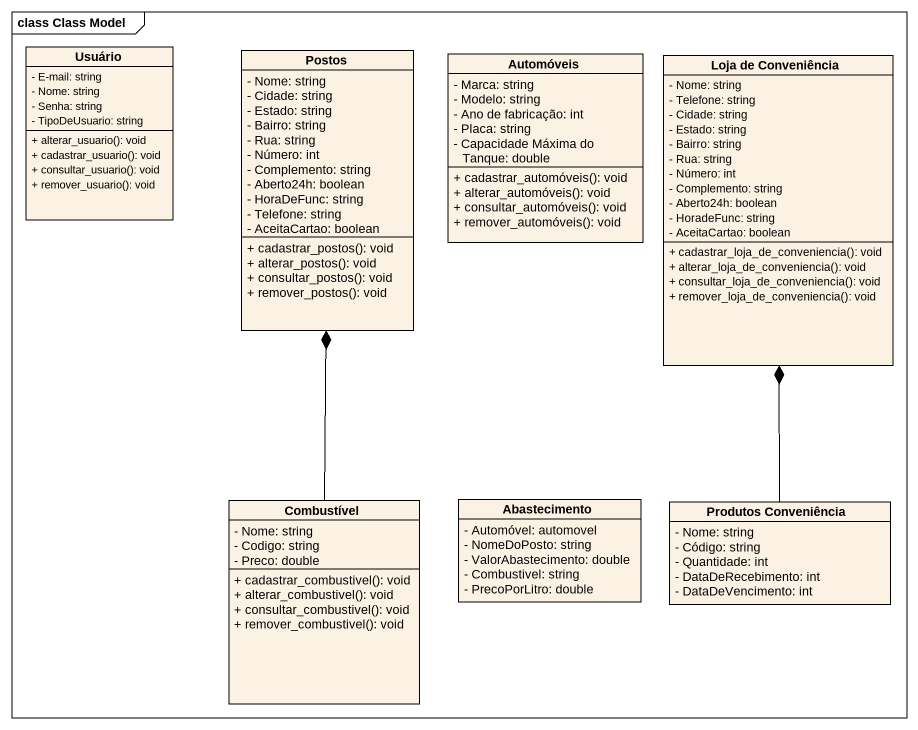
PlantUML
@startuml
mainframe class Class Model
hide circle
hide empty members
skinparam classAttributeIconSize 0
class Usuário {
  - E-mail: string
  - Nome: string
  - Senha: string
  - TipoDeUsuario: string
  + alterar_usuario(): void
  + cadastrar_usuario(): void
  + consultar_usuario(): void
  + remover_usuario(): void
}
class Postos {
  - Nome: string
  - Cidade: string
  - Estado: string
  - Bairro: string
  - Rua: string
  - Número: int
  - Complemento: string
  - Aberto24h: boolean
  - HoraDeFunc: string
  - Telefone: string
  - AceitaCartao: boolean
  + cadastrar_postos(): void
  + alterar_postos(): void
  + consultar_postos(): void
  + remover_postos(): void
}
class Automóveis {
  - Marca: string
  - Modelo: string
  - Ano de fabricação: int
  - Placa: string
  - Capacidade Máxima do Tanque: double
  + cadastrar_automóveis(): void
  + alterar_automóveis(): void
  + consultar_automóveis(): void
  + remover_automóveis(): void
}
class "Loja de Conveniência" as Loja_de_Conveniência {
  - Nome: string
  - Telefone: string
  - Cidade: string
  - Estado: string
  - Bairro: string
  - Rua: string
  - Número: int
  - Complemento: string
  - Aberto24h: boolean
  - HoradeFunc: string
  - AceitaCartao: boolean
  + cadastrar_loja_de_conveniencia(): void
  + alterar_loja_de_conveniencia(): void
  + consultar_loja_de_conveniencia(): void
  + remover_loja_de_conveniencia(): void
}
class Combustível {
  - Nome: string
  - Codigo: string
  - Preco: double
  + cadastrar_combustivel(): void
  + alterar_combustivel(): void
  + consultar_combustivel(): void
  + remover_combustivel(): void
}
class Abastecimento {
  - Automóvel: automovel
  - NomeDoPosto: string
  - ValorAbastecimento: double
  - Combustivel: string
  - PrecoPorLitro: double
}
class "Produtos Conveniência" as Produtos_Conveniência {
  - Nome: string
  - Código: string
  - Quantidade: int
  - DataDeRecebimento: int
  - DataDeVencimento: int
}
Combustível -up-* Postos
Produtos_Conveniência -up-* Loja_de_Conveniência
@enduml
